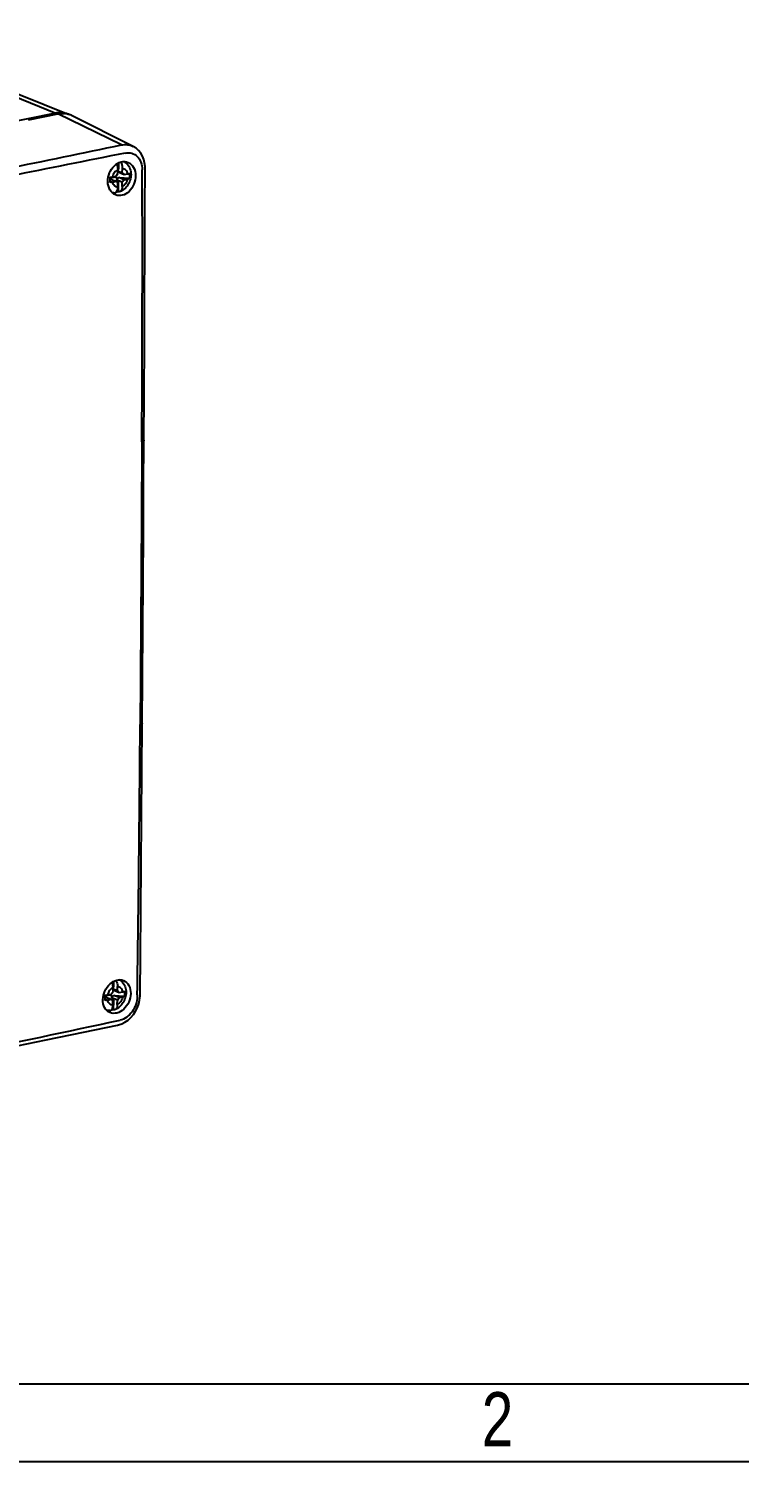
# Model space of a CAD drawing. Header units: millimetres. Extents: x 0 to 594, y 0 to 420.
# Drawn here: x 86.3 to 132.2, y 0 to 92.4 of the extents above; entities that cross this region are included whole.
import ezdxf

# ---------------------------------------------------------------- set-up
doc = ezdxf.new("R2010")
doc.units = ezdxf.units.MM
doc.header["$LTSCALE"] = 32.67
for name, color, linetype in [('DECKEL_ABOX_DXF_CONTINUOUS_LINE', 7, 'CONTINUOUS'), ('KASTEN_ABOX_DXF_CONTINUOUS_LINE', 7, 'CONTINUOUS'), ('M-490-925-01-6274_DXF_FORMAT', 7, 'CONTINUOUS'), ('SCHRAUBE_D9-DXF_CONTINUOUS_LINE', 7, 'CONTINUOUS')]:
    doc.layers.add(name, color=color, linetype=linetype)
doc.styles.add('TEXTSTYLE_2', font='txt', dxfattribs={"width": 0.785714})

msp = doc.modelspace()

# ---------------------------------------------------------------- linework, layer by layer
at = {"layer": 'DECKEL_ABOX_DXF_CONTINUOUS_LINE', "color": 7, "linetype": 'Continuous'}
for p, q in [((86.29683, 86.53702), (88.17816, 86.92051)), ((93.0338, 84.82379), (89.05443, 86.81481)), ((93.81043, 83.4234), (93.80845, 83.51731)), ((93.7356, 65.77283), (93.75253, 68.91591)), ((93.62547, 47.52042), (93.64491, 50.55826)), ((93.4595, 29.75861), (93.48668, 30.00816)), ((93.48668, 30.00816), (93.48886, 30.08462))]:
    msp.add_line(p, q, dxfattribs=at)
at = {"layer": 'DECKEL_ABOX_DXF_CONTINUOUS_LINE', "color": 9, "linetype": 'Continuous'}
for p, q in [((92.28457, 84.91393), (88.17816, 86.92051)), ((93.31078, 30.08708), (93.30921, 29.97909))]:
    msp.add_line(p, q, dxfattribs=at)
at = {"layer": 'DECKEL_ABOX_DXF_CONTINUOUS_LINE', "color": 7, "linetype": 'Continuous'}
for points in [[(93.80845, 83.51731), (93.78196, 83.75894), (93.72552, 83.98707), (93.64043, 84.19866), (93.52824, 84.39045), (93.39087, 84.55915), (93.23088, 84.70159), (93.03378, 84.82377)], [(93.75253, 68.91591), (93.76784, 72.02706), (93.7813, 75.0497), (93.79294, 77.98382), (93.80279, 80.82939), (93.81046, 83.42338)], [(93.64491, 50.55826), (93.66424, 53.65224), (93.68312, 56.74624), (93.70154, 59.84027), (93.71952, 62.93433), (93.7356, 65.77283)], [(93.48889, 30.08458), (93.51259, 32.68653), (93.53701, 35.52652), (93.56071, 38.45548), (93.58366, 41.47341), (93.60583, 44.58035), (93.62547, 47.52042)], [(92.02467, 28.13643), (92.09083, 28.1517), (92.30532, 28.22381), (92.51361, 28.32927), (92.71105, 28.46617), (92.89372, 28.63219), (93.05741, 28.8239), (93.19859, 29.03729), (93.31414, 29.26769), (93.40166, 29.50987), (93.4595, 29.75861)], [(84.94273, 26.67996), (87.4318, 27.19109), (89.83844, 27.68606), (92.0246, 28.13639)]]:
    msp.add_lwpolyline(points, dxfattribs=at)
for centre, radius, start, end in [((88.47828, 85.65322), 1.29694, 69.31044, 83.7087216), ((88.48695, 85.68099), 1.26789, 64.5555444, 69.2336491), ((88.4871, 85.68146), 1.26741, 63.4193938, 64.5527189)]:
    msp.add_arc(centre, radius, start, end, dxfattribs=at)
at = {"layer": 'DECKEL_ABOX_DXF_CONTINUOUS_LINE', "color": 9, "linetype": 'Continuous'}
for centre, radius, start, end in [((-1358.26516, 7105.14122), 7168.52047, 281.552699066, 281.674411219), ((983.9169, -4392.66221), 4564.92827, 101.26035982, 101.45138702), ((-2279.30025, 77.95271), 2372.93711, 359.70592693, 0.12959366), ((-2279.79167, 63.95832), 2373.34416, 359.18227402, 359.6031843), ((-334.59168, 2029.04661), 2045.6063, 281.7492724, 282.04247051)]:
    msp.add_arc(centre, radius, start, end, dxfattribs=at)
at = {"layer": 'DECKEL_ABOX_DXF_CONTINUOUS_LINE', "color": 7, "linetype": 'Continuous'}
for points, knots in [([(88.17816, 86.92051), (88.21511, 86.92805), (88.36107, 86.95226), (88.51086, 86.95446), (88.6204, 86.94235)], [0, 0, 0, 0, 0.25497206, 1, 1, 1, 1]), ([(91.40793, 82.54919), (91.40434, 82.73889), (91.47871, 83.12022), (91.78622, 83.58701), (92.23577, 83.86378), (92.58064, 83.84803), (92.71958, 83.78997)], [0, 0, 0, 0, 0.27277256, 0.54112129, 0.78353002, 1, 1, 1, 1]), ([(92.71958, 83.78997), (92.86699, 83.72837), (93.13404, 83.47121), (93.20397, 83.1195), (93.20429, 82.93781)], [0, 0, 0, 0, 0.46788222, 1, 1, 1, 1]), ([(91.90025, 81.69385), (91.753, 81.75539), (91.48688, 82.0149), (91.4114, 82.36578), (91.40793, 82.54919)], [0, 0, 0, 0, 0.46523623, 1, 1, 1, 1]), ([(93.20429, 82.93781), (93.20463, 82.74847), (93.12329, 82.36934), (92.81748, 81.90637), (92.37756, 81.62397), (92.03652, 81.6369), (91.90025, 81.69385)], [0, 0, 0, 0, 0.2741863, 0.5445552, 0.78611036, 1, 1, 1, 1]), ([(91.08984, 29.78689), (91.09577, 29.97495), (91.19037, 30.35075), (91.50882, 30.80543), (91.9501, 31.08349), (92.29059, 31.07401), (92.42545, 31.01765)], [0, 0, 0, 0, 0.27263496, 0.54475849, 0.78819804, 1, 1, 1, 1]), ([(92.42545, 31.01765), (92.56849, 30.95788), (92.82686, 30.70074), (92.8887, 30.35508), (92.8862, 30.17551)], [0, 0, 0, 0, 0.46329416, 1, 1, 1, 1]), ([(91.54281, 28.948), (91.39956, 29.00785), (91.14022, 29.26281), (91.08423, 29.60918), (91.08984, 29.78689)], [0, 0, 0, 0, 0.46615533, 1, 1, 1, 1]), ([(92.8862, 30.17551), (92.88358, 29.98689), (92.79573, 29.60858), (92.47524, 29.15047), (92.02456, 28.87821), (91.68031, 28.89054), (91.54281, 28.948)], [0, 0, 0, 0, 0.27137822, 0.54142679, 0.78561744, 1, 1, 1, 1])]:
    msp.add_open_spline(points, degree=3, knots=knots, dxfattribs=at)
at = {"layer": 'DECKEL_ABOX_DXF_CONTINUOUS_LINE', "color": 9, "linetype": 'Continuous'}
for points, knots in [([(92.28457, 84.91393), (92.41162, 84.94009), (92.67141, 84.95438), (92.92159, 84.87992), (93.03375, 84.82379)], [0, 0, 0, 0, 0.50841309, 1, 1, 1, 1]), ([(92.53405, 84.39114), (92.67144, 84.4185), (92.96206, 84.41217), (93.34113, 84.18491), (93.58117, 83.79298), (93.63036, 83.48138), (93.63079, 83.3199)], [0, 0, 0, 0, 0.23928227, 0.47396019, 0.72419486, 1, 1, 1, 1]), ([(93.73616, 65.86561), (93.73606, 65.84544), (93.69048, 65.79904), (93.63928, 65.78335), (93.6056, 65.77356)], [0, 0, 0, 0, 0.36520603, 1, 1, 1, 1]), ([(93.62613, 47.61358), (93.626, 47.59336), (93.58052, 47.54685), (93.52924, 47.53108), (93.49557, 47.52129)], [0, 0, 0, 0, 0.36573716, 1, 1, 1, 1]), ([(93.30921, 29.97909), (93.30415, 29.6343), (93.08267, 28.96718), (92.50643, 28.52367), (92.19684, 28.45753)], [0, 0, 0, 0, 0.52135477, 1, 1, 1, 1])]:
    msp.add_open_spline(points, degree=3, knots=knots, dxfattribs=at)
msp.add_open_spline([(93.60792, 65.77424), (93.57445, 59.69013), (93.53777, 53.60603), (93.49788, 47.52196)], degree=3, dxfattribs=at)
at = {"layer": 'KASTEN_ABOX_DXF_CONTINUOUS_LINE', "color": 9, "linetype": 'Continuous'}
msp.add_line((74.56241, 92.41682), (88.05631, 86.97144), dxfattribs=at)
at = {"layer": 'KASTEN_ABOX_DXF_CONTINUOUS_LINE', "color": 7, "linetype": 'Continuous'}
for p, q in [((75.26831, 92.3599), (88.83772, 86.90843)), ((88.05631, 86.97144), (30.39472, 75.21774))]:
    msp.add_line(p, q, dxfattribs=at)
for centre, radius, start, end in [((88.35398, 85.51687), 1.48472, 92.8052299, 101.5658018), ((88.36546, 85.73274), 1.267, 64.5542086, 68.0942281)]:
    msp.add_arc(centre, radius, start, end, dxfattribs=at)
msp.add_open_spline([(88.83816, 86.90826), (88.70758, 86.96077), (88.51847, 87.00181), (88.32945, 87.00212), (88.28132, 86.99981)], degree=3, knots=[0, 0, 0, 0, 0.74496662, 1, 1, 1, 1], dxfattribs=at)
at = {"layer": 'M-490-925-01-6274_DXF_FORMAT', "color": 7, "linetype": 'Continuous'}
msp.add_line((5, 5), (589, 5), dxfattribs=at)
at = {"layer": 'M-490-925-01-6274_DXF_FORMAT', "color": 2, "linetype": 'Continuous'}
msp.add_line((0, 0), (594, 0), dxfattribs=at)
at = {"layer": 'SCHRAUBE_D9-DXF_CONTINUOUS_LINE', "color": 7, "linetype": 'Continuous'}
for p, q in [((92.0635, 83.06658), (92.06513, 83.33749)), ((92.11723, 83.15105), (92.06424, 83.18915)), ((92.06437, 83.36916), (92.11042, 83.37854)), ((92.06455, 83.24085), (92.34448, 83.12385)), ((92.11042, 83.37854), (92.06616, 83.3364)), ((92.11042, 83.37854), (92.11274, 83.76331)), ((92.34448, 83.12385), (92.34611, 83.39476)), ((91.5331, 82.4997), (91.58994, 82.71421)), ((91.58994, 82.71421), (91.93848, 82.56854)), ((91.60806, 82.7826), (91.6015, 82.70938)), ((91.88904, 82.83987), (91.60806, 82.7826)), ((91.60806, 82.7826), (91.60838, 82.83569)), ((91.70765, 82.52149), (91.93848, 82.56854)), ((91.70964, 82.85125), (91.94047, 82.8983)), ((91.88904, 82.83987), (91.88933, 82.88788)), ((91.88904, 82.83987), (92.00171, 82.75889)), ((92.05978, 82.45006), (91.93848, 82.56854)), ((91.94047, 82.8983), (92.0635, 83.06658)), ((91.99222, 82.65301), (92.00171, 82.75889)), ((92.34076, 82.50734), (91.99222, 82.65301)), ((91.99222, 82.65301), (92.10482, 82.44908)), ((92.00171, 82.75889), (92.11525, 82.82129)), ((92.05815, 82.17916), (92.05978, 82.45006)), ((92.05972, 82.43989), (92.10482, 82.44908)), ((92.10149, 81.89694), (92.10482, 82.44908)), ((92.11525, 82.82129), (92.82479, 82.763)), ((92.46379, 82.67562), (92.11525, 82.82129)), ((92.11723, 83.15105), (92.46578, 83.00538)), ((92.33913, 82.23643), (92.34076, 82.50734)), ((92.46379, 82.67562), (92.34076, 82.50734)), ((92.34448, 83.12385), (92.46578, 83.00538)), ((92.46379, 82.67562), (92.69462, 82.72267)), ((92.46578, 83.00538), (92.6966, 83.05243)), ((91.7454, 30.30428), (91.74704, 30.57519)), ((91.74628, 30.60686), (91.79233, 30.61624)), ((91.79233, 30.61624), (91.74807, 30.5741)), ((91.79233, 30.61624), (91.79443, 30.96506)), ((92.02638, 30.36155), (92.02802, 30.63246)), ((91.215, 29.7374), (91.27185, 29.95191)), ((91.27185, 29.95191), (91.62039, 29.80624)), ((91.28997, 30.0203), (91.2834, 29.94708)), ((91.57095, 30.07757), (91.28997, 30.0203)), ((91.28997, 30.0203), (91.29029, 30.07339)), ((91.38956, 29.75919), (91.62039, 29.80624)), ((91.39155, 30.08895), (91.62238, 30.136)), ((91.57095, 30.07757), (91.57124, 30.12558)), ((91.57095, 30.07757), (91.68362, 29.99659)), ((91.74169, 29.68776), (91.62039, 29.80624)), ((91.62238, 30.136), (91.7454, 30.30428)), ((91.67412, 29.89071), (91.68362, 29.99659)), ((92.02267, 29.74504), (91.67412, 29.89071)), ((91.67412, 29.89071), (91.78673, 29.68678)), ((91.68362, 29.99659), (91.79715, 30.05899)), ((91.74005, 29.41686), (91.74169, 29.68776)), ((91.74163, 29.67759), (91.78673, 29.68678)), ((91.79914, 30.38875), (91.74614, 30.42685)), ((91.74645, 30.47855), (92.02638, 30.36155)), ((91.7834, 29.13464), (91.78673, 29.68678)), ((91.79715, 30.05899), (92.50669, 30.0007)), ((92.14569, 29.91332), (91.79715, 30.05899)), ((91.79914, 30.38875), (92.14768, 30.24308)), ((92.02103, 29.47413), (92.02267, 29.74504)), ((92.14569, 29.91332), (92.02267, 29.74504)), ((92.02638, 30.36155), (92.14768, 30.24308)), ((92.14569, 29.91332), (92.37652, 29.96037)), ((92.14768, 30.24308), (92.37851, 30.29013))]:
    msp.add_line(p, q, dxfattribs=at)
for centre, radius, start, end in [((92.01578, 83.0982), 0.86599, 43.7461953, 44.2048202), ((113.42555, 82.52585), 21.89247, 179.64266, 180.0684166), ((115.93874, 82.51546), 24.40568, 179.2627919, 179.655067), ((91.03073, 82.9358), 1.80236, 354.4985358, 359.7294371), ((90.9935, 82.94018), 1.83962, 359.5984272, 4.7578863), ((91.84951, 82.68924), 0.85435, 257.852432, 270.6703812), ((91.70597, 30.34428), 0.85422, 43.7243776, 57.8018988), ((91.69702, 30.33526), 0.86692, 43.4827805, 43.7461863), ((113.10746, 29.76355), 21.89247, 179.64266, 180.0684166), ((115.62065, 29.75316), 24.40568, 179.2627919, 179.655067), ((90.71263, 30.1735), 1.80236, 354.4985358, 359.7294371), ((90.67541, 30.17788), 1.83962, 359.5984272, 4.7578863)]:
    msp.add_arc(centre, radius, start, end, dxfattribs=at)
at = {"layer": 'SCHRAUBE_D9-DXF_CONTINUOUS_LINE', "color": 9, "linetype": 'Continuous'}
for points, knots in [([(92.06513, 83.33749), (91.97736, 83.29037), (91.8211, 83.14584), (91.73396, 82.95391), (91.70964, 82.85125)], [0, 0, 0, 0, 0.48565203, 1, 1, 1, 1]), ([(92.6966, 83.05243), (92.6854, 83.09747), (92.65321, 83.1828), (92.57359, 83.29017), (92.46869, 83.36524), (92.38722, 83.3894), (92.34611, 83.39476)], [0, 0, 0, 0, 0.26790747, 0.51965769, 0.76069746, 1, 1, 1, 1]), ([(92.05815, 82.17916), (92.01704, 82.18452), (91.93557, 82.20868), (91.83067, 82.28375), (91.75105, 82.39112), (91.71886, 82.47645), (91.70765, 82.52149)], [0, 0, 0, 0, 0.23930254, 0.48034231, 0.73209253, 1, 1, 1, 1]), ([(92.69462, 82.72267), (92.6703, 82.62001), (92.58315, 82.42808), (92.42689, 82.28355), (92.33913, 82.23643)], [0, 0, 0, 0, 0.51434797, 1, 1, 1, 1]), ([(91.74704, 30.57519), (91.65927, 30.52807), (91.50301, 30.38354), (91.41587, 30.19161), (91.39155, 30.08895)], [0, 0, 0, 0, 0.48565203, 1, 1, 1, 1]), ([(92.37851, 30.29013), (92.3673, 30.33517), (92.33511, 30.4205), (92.2555, 30.52787), (92.1506, 30.60294), (92.06912, 30.6271), (92.02802, 30.63246)], [0, 0, 0, 0, 0.26790747, 0.51965769, 0.76069746, 1, 1, 1, 1]), ([(91.74005, 29.41686), (91.69895, 29.42222), (91.61747, 29.44638), (91.51257, 29.52145), (91.43296, 29.62882), (91.40077, 29.71415), (91.38956, 29.75919)], [0, 0, 0, 0, 0.23930254, 0.48034231, 0.73209253, 1, 1, 1, 1]), ([(92.37652, 29.96037), (92.3522, 29.85771), (92.26506, 29.66578), (92.1088, 29.52125), (92.02103, 29.47413)], [0, 0, 0, 0, 0.51434797, 1, 1, 1, 1])]:
    msp.add_open_spline(points, degree=3, knots=knots, dxfattribs=at)
at = {"layer": 'SCHRAUBE_D9-DXF_CONTINUOUS_LINE', "color": 7, "linetype": 'Continuous'}
for points, knots in [([(92.06513, 83.33749), (92.0655, 83.39901), (92.05173, 83.52169), (92.01191, 83.63877), (91.98483, 83.69325)], [0, 0, 0, 0, 0.50277311, 1, 1, 1, 1]), ([(92.23334, 83.808), (92.27149, 83.74856), (92.32714, 83.61287), (92.34655, 83.46829), (92.34611, 83.39476)], [0, 0, 0, 0, 0.48993635, 1, 1, 1, 1]), ([(92.64138, 83.69701), (92.72801, 83.6065), (92.86406, 83.3827), (92.90488, 83.12629), (92.9041, 82.99796)], [0, 0, 0, 0, 0.49398808, 1, 1, 1, 1]), ([(91.70765, 82.52149), (91.69422, 82.51875), (91.63648, 82.50828), (91.57797, 82.5023), (91.5331, 82.4997)], [0, 0, 0, 0, 0.23372415, 1, 1, 1, 1]), ([(91.53508, 82.82947), (91.55056, 82.83036), (91.60906, 82.83468), (91.66735, 82.84263), (91.70964, 82.85125)], [0, 0, 0, 0, 0.26424212, 1, 1, 1, 1]), ([(92.9041, 82.99796), (92.90341, 82.88239), (92.86705, 82.64945), (92.71983, 82.33054), (92.49252, 82.06648), (92.29518, 81.94419), (92.1909, 81.90228)], [0, 0, 0, 0, 0.25158033, 0.50498735, 0.75535507, 1, 1, 1, 1]), ([(92.82479, 82.763), (92.81596, 82.75877), (92.77397, 82.74113), (92.7296, 82.7298), (92.69462, 82.72267)], [0, 0, 0, 0, 0.21512597, 1, 1, 1, 1]), ([(92.6966, 83.05243), (92.70923, 83.05501), (92.75355, 83.06503), (92.79738, 83.07868), (92.82677, 83.09277)], [0, 0, 0, 0, 0.28329302, 1, 1, 1, 1]), ([(92.10149, 81.89694), (92.08611, 81.89089), (92.02521, 81.86883), (91.96176, 81.85367), (91.914, 81.84693)], [0, 0, 0, 0, 0.25517307, 1, 1, 1, 1]), ([(91.91405, 81.84674), (91.93677, 81.85671), (91.98051, 81.89176), (92.02486, 81.96938), (92.05212, 82.06814), (92.05792, 82.14082), (92.05815, 82.17916)], [0, 0, 0, 0, 0.19613628, 0.42676824, 0.69692573, 1, 1, 1, 1]), ([(92.1909, 81.90228), (92.17708, 81.89672), (92.14699, 81.88991), (92.11638, 81.89322), (92.10149, 81.89694)], [0, 0, 0, 0, 0.49234375, 1, 1, 1, 1]), ([(92.33913, 82.23643), (92.33889, 82.19752), (92.33359, 82.13195), (92.31126, 82.0455), (92.28122, 81.9809), (92.24167, 81.93119), (92.20806, 81.90918), (92.1909, 81.90228)], [0, 0, 0, 0, 0.30368612, 0.51002994, 0.6940109, 0.85563407, 1, 1, 1, 1]), ([(91.74704, 30.57519), (91.7472, 30.60242), (91.74198, 30.7123), (91.71507, 30.82141), (91.6823, 30.89736)], [0, 0, 0, 0, 0.24770588, 1, 1, 1, 1]), ([(91.92918, 31.02281), (91.96257, 30.96501), (92.01143, 30.83675), (92.02843, 30.70104), (92.02802, 30.63246)], [0, 0, 0, 0, 0.49322324, 1, 1, 1, 1]), ([(92.32604, 30.93182), (92.41181, 30.84138), (92.54639, 30.61838), (92.58678, 30.36333), (92.58601, 30.23566)], [0, 0, 0, 0, 0.4940088, 1, 1, 1, 1]), ([(91.38956, 29.75919), (91.37612, 29.75645), (91.31839, 29.74598), (91.25988, 29.74), (91.215, 29.7374)], [0, 0, 0, 0, 0.23372415, 1, 1, 1, 1]), ([(91.21699, 30.06717), (91.23247, 30.06806), (91.29097, 30.07238), (91.34925, 30.08033), (91.39155, 30.08895)], [0, 0, 0, 0, 0.26424212, 1, 1, 1, 1]), ([(92.58601, 30.23566), (92.58531, 30.12009), (92.54896, 29.88715), (92.40173, 29.56824), (92.17443, 29.30418), (91.97709, 29.18189), (91.8728, 29.13998)], [0, 0, 0, 0, 0.25158033, 0.50498735, 0.75535507, 1, 1, 1, 1]), ([(92.50669, 30.0007), (92.49787, 29.99647), (92.45588, 29.97883), (92.41151, 29.9675), (92.37652, 29.96037)], [0, 0, 0, 0, 0.21512597, 1, 1, 1, 1]), ([(92.37851, 30.29013), (92.39114, 30.29271), (92.43545, 30.30273), (92.47929, 30.31638), (92.50868, 30.33047)], [0, 0, 0, 0, 0.28329302, 1, 1, 1, 1]), ([(91.7834, 29.13464), (91.76802, 29.12859), (91.70712, 29.10653), (91.64367, 29.09137), (91.5959, 29.08463)], [0, 0, 0, 0, 0.25517307, 1, 1, 1, 1]), ([(91.59596, 29.08444), (91.61868, 29.09441), (91.66241, 29.12946), (91.70677, 29.20708), (91.73403, 29.30584), (91.73982, 29.37852), (91.74005, 29.41686)], [0, 0, 0, 0, 0.19613628, 0.42676824, 0.69692573, 1, 1, 1, 1]), ([(91.87281, 29.13998), (91.85899, 29.13442), (91.82889, 29.12761), (91.79829, 29.13092), (91.7834, 29.13464)], [0, 0, 0, 0, 0.49234375, 1, 1, 1, 1]), ([(92.02103, 29.47413), (92.0208, 29.43522), (92.01549, 29.36965), (91.99317, 29.2832), (91.96312, 29.2186), (91.92358, 29.16889), (91.88997, 29.14688), (91.87281, 29.13998)], [0, 0, 0, 0, 0.30368612, 0.51002994, 0.6940109, 0.85563407, 1, 1, 1, 1])]:
    msp.add_open_spline(points, degree=3, knots=knots, dxfattribs=at)
for points in [[(92.45861, 83.84196), (92.52366, 83.80369), (92.58395, 83.75609), (92.63657, 83.70199)], [(91.8595, 81.83495), (91.8781, 81.83516), (91.89702, 81.83926), (91.91405, 81.84674)], [(91.54142, 29.07265), (91.46826, 29.07182), (91.39436, 29.0804), (91.32343, 29.09834)], [(91.54141, 29.07265), (91.56001, 29.07286), (91.57892, 29.07696), (91.59596, 29.08444)]]:
    msp.add_open_spline(points, degree=3, dxfattribs=at)

# ---------------------------------------------------------------- texts
at = {"layer": 'M-490-925-01-6274_DXF_FORMAT', "color": 5, "linetype": 'Continuous', "insert": (115.54073, 4.46315), "char_height": 3.493164, "width": 4.1169433, "attachment_point": 1, "line_spacing_factor": 0.9, "style": 'TEXTSTYLE_2'}
msp.add_mtext('\\Q0.000018724;2', dxfattribs=at)

doc.saveas('drawing.dxf')
